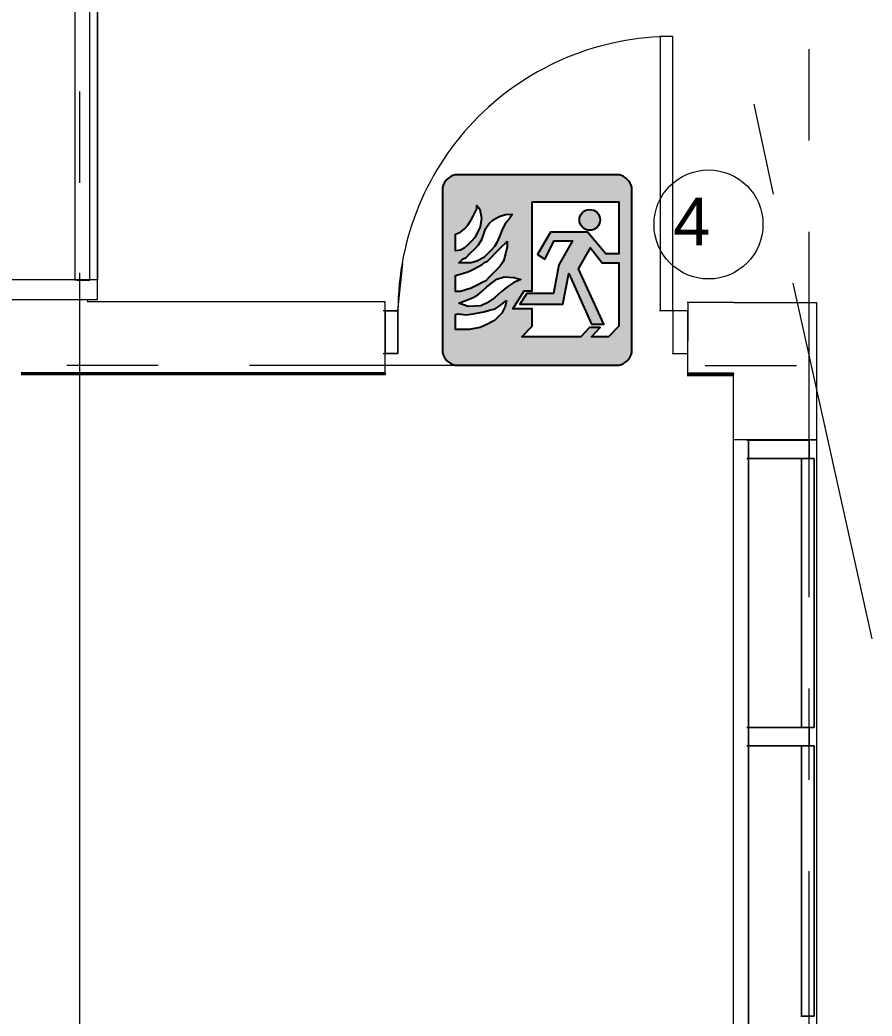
# Model space of a CAD drawing. Header units: inches. Extents: x 0.9 to 36.3, y 0.7 to 23.3.
# Drawn here: x 28.742 to 29.908, y 8.343 to 9.706 of the extents above; entities that cross this region are included whole.
import ezdxf

# ---------------------------------------------------------------- set-up
doc = ezdxf.new("R2010")
doc.units = ezdxf.units.IN
doc.layers.add('Doors', color=7, linetype='Continuous', lineweight=5, true_color=0xf2db9c)
doc.layers.add('PDF_Geometry', color=7, linetype='Continuous', lineweight=9, true_color=0x777777)
doc.layers.add('Numbering Signages', color=82, linetype='Continuous', lineweight=0)
doc.layers.add('Signages', color=82, linetype='Continuous')
doc.styles.get("Standard").update_dxf_attribs({"font": 'arial.ttf'})

msp = doc.modelspace()

# ---------------------------------------------------------------- hatches: boundary and pattern name
at = {"layer": 'Signages', "linetype": 'ByBlock', "ltscale": 0.001, "transparency": 33554559}
h = msp.add_hatch(color=256, dxfattribs=at)
h.paths.add_polyline_path([(29.5795, 9.4769, 0.273363), (29.5621, 9.4943), (29.3374, 9.4943, 0.273363), (29.32, 9.4769), (29.32, 9.251, 0.273363), (29.3374, 9.2336), (29.5621, 9.2336, 0.273363), (29.5795, 9.251)])
h.paths.add_polyline_path([(29.4795, 9.3711), (29.4723, 9.332), (29.4357, 9.332), (29.4259, 9.3172), (29.4848, 9.3172), (29.4933, 9.3591), (29.5241, 9.2901), (29.5412, 9.2901), (29.5062, 9.3658), (29.5228, 9.3945), (29.539, 9.374), (29.5616, 9.374), (29.5616, 9.2874), (29.5473, 9.2728), (29.524, 9.2728), (29.5362, 9.2852), (29.5216, 9.2852), (29.5094, 9.2728), (29.4287, 9.2728), (29.443, 9.2874), (29.443, 9.3107), (29.4163, 9.3107), (29.4321, 9.3356), (29.443, 9.3356), (29.443, 9.4575), (29.5616, 9.4575), (29.5616, 9.3863), (29.5438, 9.3863), (29.5188, 9.4157), (29.468, 9.4157), (29.4503, 9.3851), (29.4603, 9.3788), (29.4733, 9.404), (29.498, 9.404)], flags=16)
h.paths.add_polyline_path([(29.5076, 9.4327, -1), (29.536, 9.4327, -1)], flags=0)
h.paths.add_polyline_path([(29.4275, 9.3509), (29.4177, 9.347), (29.4084, 9.3407), (29.4006, 9.3341), (29.3912, 9.3259), (29.3814, 9.319), (29.3726, 9.3149), (29.3553, 9.3142), (29.3425, 9.3187), (29.3506, 9.3218), (29.3577, 9.3244), (29.3624, 9.3263), (29.3687, 9.3302), (29.3744, 9.3352), (29.3811, 9.3412), (29.3875, 9.3459), (29.3948, 9.3517), (29.4045, 9.3546), (29.4179, 9.3538)], flags=16)
h.paths.add_polyline_path([(29.4087, 9.3956), (29.4063, 9.3861), (29.4038, 9.3763), (29.3988, 9.369), (29.394, 9.3641), (29.3842, 9.3542), (29.3793, 9.3493), (29.3745, 9.3468), (29.3695, 9.3443), (29.3596, 9.3394), (29.3523, 9.3369), (29.3449, 9.3344), (29.3382, 9.3344), (29.3382, 9.3567), (29.3474, 9.3591), (29.3547, 9.3616), (29.3598, 9.364), (29.3646, 9.3662), (29.3695, 9.3689), (29.3743, 9.3715), (29.3768, 9.3737), (29.3819, 9.3762), (29.3866, 9.3811), (29.3915, 9.3861), (29.3965, 9.3911), (29.4014, 9.396), (29.4063, 9.4009), (29.4086, 9.4035)], flags=16)
h.paths.add_polyline_path([(29.4112, 9.4333), (29.4063, 9.4281), (29.4038, 9.4232), (29.4013, 9.4183), (29.3989, 9.4108), (29.3965, 9.4059), (29.3941, 9.401), (29.3916, 9.3961), (29.3866, 9.3911), (29.3817, 9.3862), (29.3768, 9.3813), (29.367, 9.3763), (29.3596, 9.3738), (29.3426, 9.3737), (29.3477, 9.3787), (29.3525, 9.3811), (29.3573, 9.386), (29.3647, 9.3934), (29.3694, 9.3985), (29.3742, 9.4059), (29.3766, 9.4135), (29.3789, 9.4205), (29.3842, 9.4278), (29.3894, 9.4327), (29.3947, 9.4354), (29.3991, 9.4376), (29.4064, 9.4399), (29.4161, 9.4404)], flags=16)
h.paths.add_polyline_path([(29.4079, 9.3222), (29.4061, 9.3139), (29.4013, 9.3048), (29.3964, 9.3), (29.3914, 9.2951), (29.3867, 9.2926), (29.3818, 9.29), (29.3768, 9.2876), (29.3716, 9.2853), (29.3642, 9.2841), (29.3568, 9.2827), (29.3382, 9.2827), (29.3382, 9.3032), (29.3413, 9.3041), (29.3529, 9.3026), (29.3644, 9.3045), (29.3769, 9.3069), (29.3846, 9.3091), (29.3921, 9.3111), (29.3979, 9.3147), (29.4015, 9.3171)], flags=16)
h.paths.add_polyline_path([(29.3718, 9.4233), (29.367, 9.4134), (29.3645, 9.4083), (29.3597, 9.4037), (29.3547, 9.3986), (29.3499, 9.3938), (29.345, 9.391), (29.3382, 9.3902), (29.3382, 9.4131), (29.345, 9.4158), (29.3504, 9.4202), (29.3548, 9.4255), (29.3596, 9.4329), (29.3622, 9.4379), (29.3671, 9.4476), (29.3672, 9.4525), (29.3715, 9.4472), (29.3734, 9.4349)], flags=16)

# ---------------------------------------------------------------- linework, layer by layer
at = {"layer": 'Doors', "linetype": 'ByBlock'}
for p, q in [((29.2417, 9.308), (29.2592, 9.3082)), ((29.2417, 9.2497), (29.2417, 9.308)), ((29.2592, 9.3082), (29.2592, 9.2497)), ((29.2592, 9.2497), (29.2417, 9.2497))]:
    msp.add_line(p, q, dxfattribs=at)
for points in [[(29.6355, 9.3085), (29.6355, 9.6835), (29.6171, 9.6835)], [(29.6182, 9.6838), (29.6182, 9.3088)], [(29.6171, 9.3085), (29.6355, 9.3085), (29.6355, 9.2501)], [(29.6345, 9.2499), (29.6562, 9.2499), (29.6562, 9.3082), (29.6345, 9.3082)]]:
    msp.add_lwpolyline(points, dxfattribs=at)
msp.add_arc((29.6345, 9.3082), 0.3753, 89.8588, 180, dxfattribs=at)
at = {"layer": 'Numbering Signages', "linetype": 'ByBlock', "ltscale": 0.001}
msp.add_circle((29.6844, 9.4264, 8.1747), 0.0746, dxfattribs=at)
at = {"layer": 'PDF_Geometry', "linetype": 'ByBlock'}
for points in [[(28.8479, 9.8271), (28.8479, 9.3504)], [(29.2417, 9.2222), (28.7433, 9.2222)], [(29.822, 9.1313), (29.822, 9.1063), (29.7369, 9.1063), (29.822, 9.1063), (29.822, 9.1313), (29.7369, 9.1313)], [(29.7391, 9.1069), (29.7391, 9.1319)], [(29.7391, 9.1069), (29.7391, 8.7386)], [(29.7391, 9.1069), (29.7391, 8.7386)], [(29.8289, 8.738), (29.8289, 9.1063), (29.8106, 9.1063), (29.8289, 9.1063), (29.8289, 8.738), (29.8106, 8.738)], [(29.8116, 9.1067), (29.8116, 8.7383)], [(29.822, 8.7129), (29.822, 8.7379), (29.7369, 8.7379), (29.822, 8.7379), (29.822, 8.7129), (29.7369, 8.7129)], [(29.7391, 8.7386), (29.7391, 8.7136)], [(29.7391, 8.7136), (29.7391, 8.3436)], [(29.7391, 8.7136), (29.7391, 8.3436)], [(29.8289, 8.343), (29.8289, 8.713), (29.8106, 8.713), (29.8289, 8.713), (29.8289, 8.343), (29.8106, 8.343)], [(29.8116, 8.7133), (29.8116, 8.3433)], [(29.7391, 8.3436), (29.7391, 8.3186)]]:
    msp.add_lwpolyline(points, close=True, dxfattribs=at)
for points in [[(28.8168, 9.8128), (28.8168, 9.3495)], [(28.8191, 9.3503), (28.8375, 9.3503), (28.8375, 9.8136), (28.8191, 9.8136)], [(29.822, 9.5413), (29.822, 9.6662)], [(28.8237, 9.4835), (28.8237, 9.6085)], [(29.7736, 9.4679), (29.747, 9.5912)], [(29.822, 8.9163), (29.822, 9.4163)], [(29.2592, 9.3081), (29.2658, 9.3731)], [(28.8237, 8.8601), (28.8237, 9.3601)], [(28.7312, 9.3237), (28.8479, 9.3237), (28.8479, 9.3504), (28.7312, 9.3504)], [(29.9084, 8.8595), (29.8001, 9.3462)], [(28.7424, 9.3236), (28.834, 9.3236), (28.834, 9.3202)], [(29.2417, 9.2672), (29.2417, 9.3205), (28.835, 9.3205)], [(29.7184, 9.3195), (29.6551, 9.3195)], [(29.6562, 9.3199), (29.6562, 9.2665)], [(29.7191, 9.3197), (29.8324, 9.3197), (29.8324, 9.2664), (29.8324, 9.1314), (29.7191, 9.1314)], [(29.239, 9.2497), (29.2589, 9.2497), (29.2589, 9.308), (29.239, 9.308)], [(29.2417, 9.3089), (29.2417, 9.2505)], [(28.7433, 9.2239), (29.2417, 9.2239), (29.2417, 9.2505)], [(29.6562, 9.2232), (29.6562, 9.2499)], [(28.8058, 9.2336), (28.9308, 9.2336)], [(29.0559, 9.2336), (29.556, 9.2336)], [(29.6797, 9.2333), (29.8047, 9.2333)], [(28.7433, 9.2239), (29.2417, 9.2239), (29.2417, 9.2222), (29.2417, 9.2205), (28.7433, 9.2205)], [(29.2417, 9.2222), (29.2417, 9.2222)], [(29.2417, 9.2222), (29.2417, 9.2222)], [(29.2417, 9.2222), (29.2417, 9.2222)], [(29.2417, 9.2222), (29.2417, 9.2222)], [(29.2417, 9.2222), (29.2417, 9.2222)], [(29.7184, 9.1312), (29.7184, 9.2228), (29.6551, 9.2228)], [(29.6551, 9.2228), (29.7184, 9.2228), (29.7184, 9.2212), (29.6551, 9.2212), (29.7184, 9.2212)], [(29.6551, 9.2195), (29.7184, 9.2195)], [(29.6562, 9.2199), (29.6562, 9.2215), (29.6562, 9.2232)], [(29.6562, 9.2215), (29.6562, 9.2215)], [(29.6562, 9.2215), (29.6562, 9.2215)], [(29.6562, 9.2215), (29.6562, 9.2215)], [(29.6562, 9.2215), (29.6562, 9.2215)], [(29.6562, 9.2215), (29.6562, 9.2215)], [(29.7184, 7.1329), (29.7184, 9.1312)], [(29.7209, 9.1319), (29.7391, 9.1319)], [(29.8223, 9.1314), (29.8324, 9.1314), (29.8324, 7.1331), (29.8223, 7.1331)], [(28.8237, 6.2367), (28.8237, 8.8601)], [(29.822, 8.6663), (29.822, 8.7913)], [(29.822, 8.0413), (29.822, 8.5413)]]:
    msp.add_lwpolyline(points, dxfattribs=at)
at = {"layer": 'Signages', "linetype": 'ByBlock', "elevation": -2.7249}
for points in [[(29.5795, 9.4769, 0.273363), (29.5621, 9.4943), (29.3374, 9.4943, 0.273363), (29.32, 9.4769), (29.32, 9.251, 0.273363), (29.3374, 9.2336), (29.5621, 9.2336, 0.273363), (29.5795, 9.251), (29.5795, 9.4769, 0.273363)], [(29.536, 9.4327, -1), (29.5076, 9.4327, -1), (29.536, 9.4327, -1)]]:
    msp.add_lwpolyline(points, format="xyb", close=True, dxfattribs=at)
for points in [[(29.3715, 9.4472), (29.3734, 9.4349), (29.3718, 9.4233), (29.367, 9.4134), (29.3645, 9.4083), (29.3597, 9.4037), (29.3547, 9.3986), (29.3499, 9.3938), (29.345, 9.391), (29.3382, 9.3902), (29.3382, 9.4131), (29.345, 9.4158), (29.3504, 9.4202), (29.3548, 9.4255), (29.3596, 9.4329), (29.3622, 9.4379), (29.3671, 9.4476), (29.3672, 9.4525), (29.3715, 9.4472)], [(29.443, 9.4575), (29.5616, 9.4575), (29.5616, 9.3863), (29.5438, 9.3863), (29.5188, 9.4157), (29.468, 9.4157), (29.4503, 9.3851), (29.4603, 9.3788), (29.4733, 9.404), (29.498, 9.404), (29.4795, 9.3711), (29.4723, 9.332), (29.4357, 9.332), (29.4259, 9.3172), (29.4848, 9.3172), (29.4933, 9.3591), (29.5241, 9.2901), (29.5412, 9.2901), (29.5062, 9.3658), (29.5228, 9.3945), (29.539, 9.374), (29.5616, 9.374), (29.5616, 9.2874), (29.5473, 9.2728), (29.524, 9.2728), (29.5362, 9.2852), (29.5216, 9.2852), (29.5094, 9.2728), (29.4287, 9.2728), (29.443, 9.2874), (29.443, 9.3107), (29.4163, 9.3107), (29.4321, 9.3356), (29.443, 9.3356), (29.443, 9.4575)], [(29.4161, 9.4404), (29.4112, 9.4333), (29.4063, 9.4281), (29.4038, 9.4232), (29.4013, 9.4183), (29.3989, 9.4108), (29.3965, 9.4059), (29.3941, 9.401), (29.3916, 9.3961), (29.3866, 9.3911), (29.3817, 9.3862), (29.3768, 9.3813), (29.367, 9.3763), (29.3596, 9.3738), (29.3426, 9.3737), (29.3477, 9.3787), (29.3525, 9.3811), (29.3573, 9.386), (29.3647, 9.3934), (29.3694, 9.3985), (29.3742, 9.4059), (29.3766, 9.4135), (29.3789, 9.4205), (29.3842, 9.4278), (29.3894, 9.4327), (29.3947, 9.4354), (29.3991, 9.4376), (29.4064, 9.4399), (29.4161, 9.4404)], [(29.4086, 9.4035), (29.4087, 9.3956), (29.4063, 9.3861), (29.4038, 9.3763), (29.3988, 9.369), (29.394, 9.3641), (29.3842, 9.3542), (29.3793, 9.3493), (29.3745, 9.3468), (29.3695, 9.3443), (29.3596, 9.3394), (29.3523, 9.3369), (29.3449, 9.3344), (29.3382, 9.3344), (29.3382, 9.3567), (29.3474, 9.3591), (29.3547, 9.3616), (29.3598, 9.364), (29.3646, 9.3662), (29.3695, 9.3689), (29.3743, 9.3715), (29.3768, 9.3737), (29.3819, 9.3762), (29.3866, 9.3811), (29.3915, 9.3861), (29.3965, 9.3911), (29.4014, 9.396), (29.4063, 9.4009), (29.4086, 9.4035)], [(29.4045, 9.3546), (29.4179, 9.3538), (29.4275, 9.3509), (29.4177, 9.347), (29.4084, 9.3407), (29.4006, 9.3341), (29.3912, 9.3259), (29.3814, 9.319), (29.3726, 9.3149), (29.3553, 9.3142), (29.3425, 9.3187), (29.3506, 9.3218), (29.3577, 9.3244), (29.3624, 9.3263), (29.3687, 9.3302), (29.3744, 9.3352), (29.3811, 9.3412), (29.3875, 9.3459), (29.3948, 9.3517), (29.4045, 9.3546)], [(29.4079, 9.3222), (29.4061, 9.3139), (29.4013, 9.3048), (29.3964, 9.3), (29.3914, 9.2951), (29.3867, 9.2926), (29.3818, 9.29), (29.3768, 9.2876), (29.3716, 9.2853), (29.3642, 9.2841), (29.3568, 9.2827), (29.3382, 9.2827), (29.3382, 9.3032), (29.3413, 9.3041), (29.3529, 9.3026), (29.3644, 9.3045), (29.3769, 9.3069), (29.3846, 9.3091), (29.3921, 9.3111), (29.3979, 9.3147), (29.4015, 9.3171), (29.4079, 9.3222)]]:
    msp.add_lwpolyline(points, close=True, dxfattribs=at)

# ---------------------------------------------------------------- texts
at = {"layer": 'Numbering Signages', "linetype": 'ByBlock', "ltscale": 0.001}
msp.add_text('4', height=0.0655, dxfattribs=at).set_placement((29.636, 9.3976, 8.1747))

doc.saveas('drawing.dxf')
